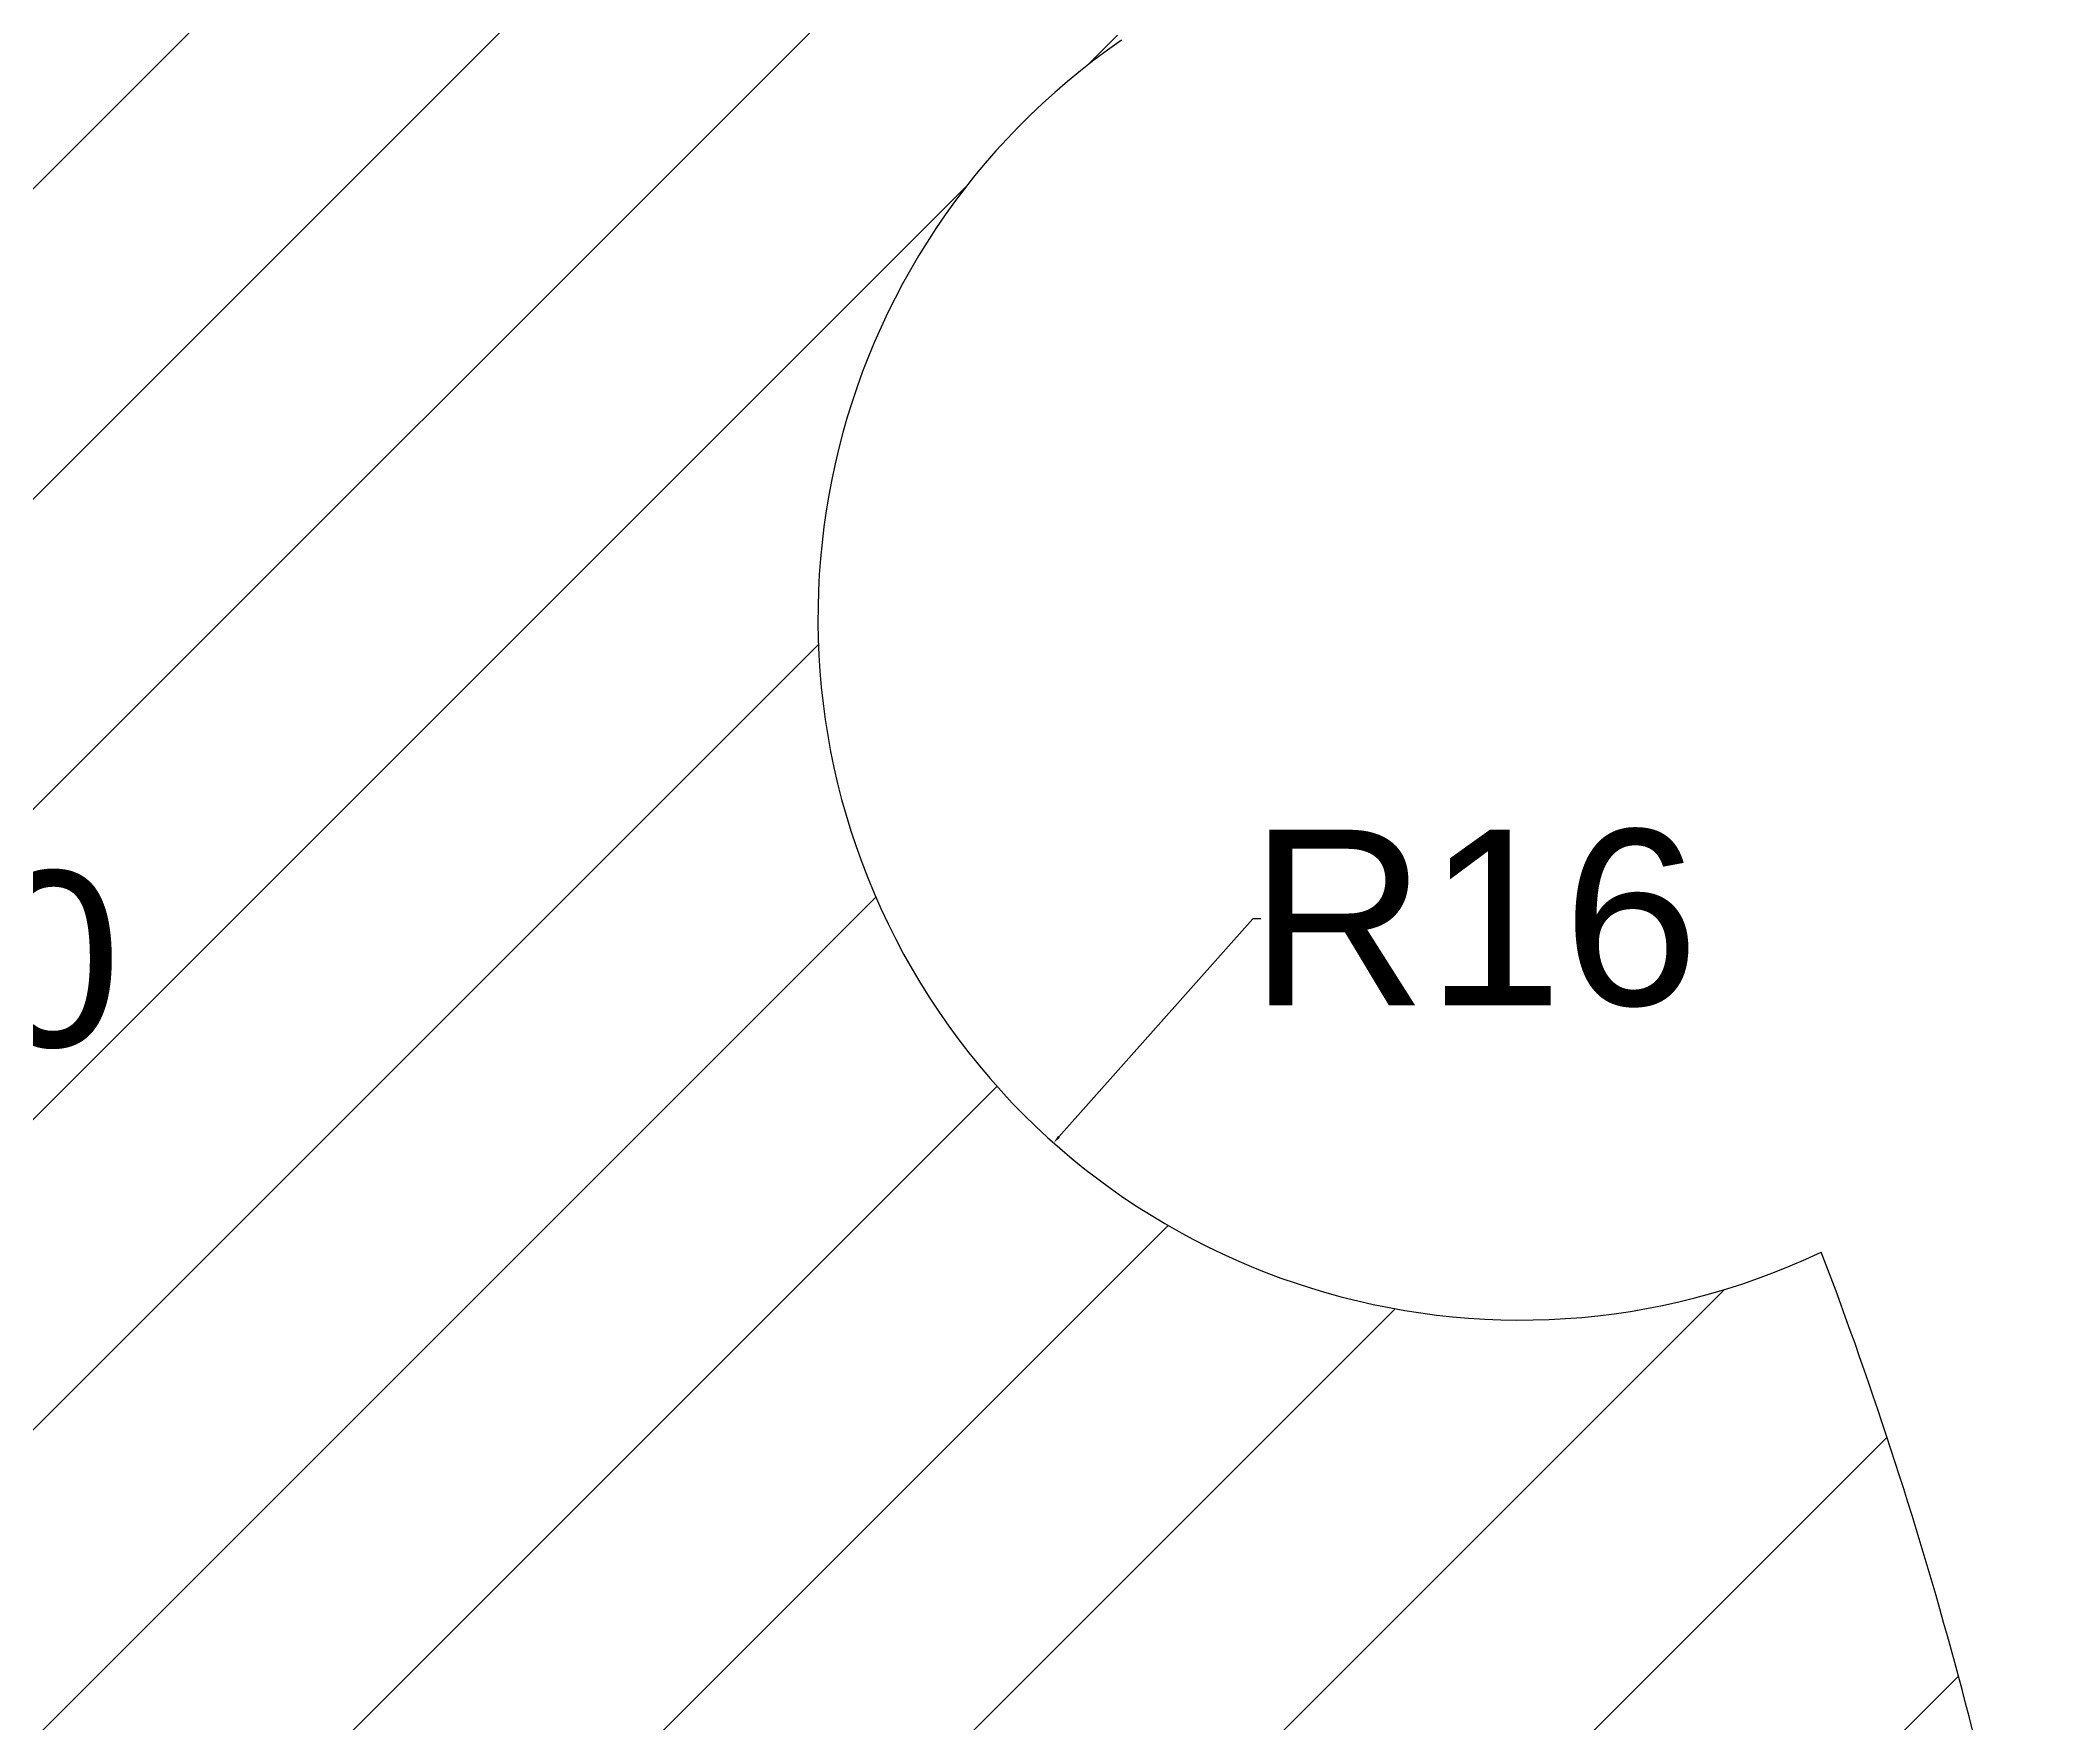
# Model space of a CAD drawing. Header units: inches. Extents: x 12 to 219, y 15 to 231.
# Drawn here: x 172.88 to 218.72, y 144.82 to 183.17 of the extents above; entities that cross this region are included whole.
import ezdxf

# ---------------------------------------------------------------- set-up
doc = ezdxf.new("R2010")
doc.units = ezdxf.units.IN
doc.header["$MEASUREMENT"] = 0
doc.layers.add('Area', color=140, linetype='Continuous')
doc.layers.add('Dimensions', color=50, linetype='Continuous')
doc.styles.get("Standard").update_dxf_attribs({"font": 'arial.ttf'})
doc.dimstyles.get("Standard").update_dxf_attribs({"dimtxt": 0.18, "dimasz": 0.18, "dimexe": 0.18, "dimexo": 0.0625, "dimgap": 0.09, "dimtad": 0, "dimtih": 1, "dimtoh": 1, "dimdec": 4, "dimzin": 0, "dimdsep": 46, "dimtxsty": 'Standard', "dimcen": 0.09, "dimadec": 0, "dimazin": 0, "dimtfac": 1, "dimtdec": 4, "dimtofl": 0, "dimtmove": 0, "dimatfit": 3, "dimfxl": 1, "dimtolj": 1, "dimtzin": 0, "dimarcsym": 0})

# ---------------------------------------------------------------- blocks, each defined once
blk = doc.blocks.new('*U1')
blk.add_arc((0, 8.64), 16, 184.5886, 355.4114)
blk = doc.blocks.new('*U2')
at = {"color": 0, "linetype": 'ByBlock', "lineweight": -2, "transparency": 16777216, "rotation": 299.9999999999999}
blk.add_blockref('*U1', (199.12, 165.68), dxfattribs=at)
blk = doc.blocks.new('*D7')
at = {"layer": 'Defpoints', "color": 0, "transparency": 16777216}
for p in [(191.14, 190.278), (120, 120)]:
    blk.add_point(p, dxfattribs=at)
at = {"layer": 'Dimensions', "color": 0, "lineweight": -2, "transparency": 16777216}
for p, q in [((205.332, 204.297), (191.269, 190.405)), ((205.512, 204.297), (205.332, 204.297)), ((119.91, 120), (120.09, 120)), ((120, 119.91), (120, 120.09))]:
    blk.add_line(p, q, dxfattribs=at)
at = {"layer": 'Dimensions', "color": 0, "transparency": 16777216}
blk.add_solid([(191.247, 190.426), (191.29, 190.383), (191.14, 190.278)], dxfattribs=at)
at = {"layer": 'Dimensions', "color": 0, "transparency": 16777216, "insert": (211.928, 204.297), "char_height": 0.18, "attachment_point": 5}
blk.add_mtext('\\A1;{\\H22.22222x;R100}', dxfattribs=at)
blk = doc.blocks.new('*D8')
at = {"layer": 'Defpoints', "color": 0, "transparency": 16777216}
for p in [(206.603, 170), (195.974, 158.04)]:
    blk.add_point(p, dxfattribs=at)
at = {"layer": 'Dimensions', "color": 0, "lineweight": -2, "transparency": 16777216}
for p, q in [((200.512, 163.147), (196.093, 158.175)), ((200.692, 163.147), (200.512, 163.147))]:
    blk.add_line(p, q, dxfattribs=at)
at = {"layer": 'Dimensions', "color": 0, "transparency": 16777216}
blk.add_solid([(196.071, 158.195), (196.116, 158.155), (195.974, 158.04)], dxfattribs=at)
at = {"layer": 'Dimensions', "color": 0, "transparency": 16777216, "insert": (205.559, 163.147), "char_height": 0.18, "attachment_point": 5}
blk.add_mtext('\\A1;{\\H22.22222x;R16}', dxfattribs=at)
blk = doc.blocks.new('*D9')
at = {"layer": 'Defpoints', "color": 0, "transparency": 16777216}
for p in [(150, 171.962), (158.307, 166.394)]:
    blk.add_point(p, dxfattribs=at)
at = {"layer": 'Dimensions', "color": 0, "lineweight": -2, "transparency": 16777216}
for p, q in [((149.91, 171.962), (150.09, 171.962)), ((150, 171.872), (150, 172.052)), ((164.56, 162.202), (158.456, 166.293)), ((164.74, 162.202), (164.56, 162.202))]:
    blk.add_line(p, q, dxfattribs=at)
at = {"layer": 'Dimensions', "color": 0, "transparency": 16777216}
blk.add_solid([(158.473, 166.318), (158.439, 166.269), (158.307, 166.394)], dxfattribs=at)
at = {"layer": 'Dimensions', "color": 0, "transparency": 16777216, "insert": (169.602, 162.202), "char_height": 0.18, "attachment_point": 5}
blk.add_mtext('\\A1;{\\H22.22222x;R10}', dxfattribs=at)
blk = doc.blocks.new('*D11')
at = {"layer": 'Defpoints', "color": 0, "transparency": 16777216}
for p in [(138.859, 226.957), (64.195, 216.658), (175.805, 216.658), (120, 120), (120, 120)]:
    blk.add_point(p, dxfattribs=at)
at = {"layer": 'Dimensions', "color": 0, "lineweight": -2, "transparency": 16777216}
for start, end in [(92.12363, 119.90504), (60.09496, 87.87637)]:
    blk.add_arc((120, 120), 108.607, start, end, dxfattribs=at)
at = {"layer": 'Dimensions', "color": 0, "transparency": 16777216}
for points in [[(65.868, 214.12), (65.838, 214.172), (65.697, 214.056)], [(174.162, 214.172), (174.132, 214.12), (174.303, 214.056)]]:
    blk.add_solid(points, dxfattribs=at)
at = {"layer": 'Dimensions', "color": 0, "transparency": 16777216, "insert": (120, 228.607), "char_height": 0.18, "attachment_point": 5}
blk.add_mtext('\\A1;{\\H22.22222x;60°}', dxfattribs=at)

msp = doc.modelspace()

# ---------------------------------------------------------------- hatches: boundary and pattern name
at = {"layer": 'Area'}
h = msp.add_hatch(dxfattribs=at)
h.set_pattern_fill('ANSI31', color=256, scale=40)
h.paths.add_polyline_path([(213.46839, 155.54801, -0.92295821), (197.51967, 183.17199, 0.05085789), (183.17199, 197.51967, -0.39094688), (162, 192.74613), (155, 180.62178, -1), (145, 163.30127), (135, 145.98076, -0.08748866), (142.98133, 139.28363), (135.32089, 132.85575, 0.08748866), (130, 137.32051), (120, 120), (137.32051, 110, 0.26794919), (137.32051, 130), (145.98076, 135, -0.26794919), (145.98076, 105), (163.30127, 95, -0.76732699), (181.96152, 90, -0.6055034), (166.25723, 81.78654, -0.04750529), (158.21346, 73.74277, -0.15293305), (160, 68.03848, -0.80100918), (140.9532, 63.77755, -0.04750529), (129.96522, 60.83333, -0.02086055), (130, 60, -0.41421356), (120, 50), (120, 36, -0.39094688), (135.94872, 21.28, 0.05085789), (155.54801, 26.53161, -0.92295821), (183.17199, 42.48033, 0.05085789), (197.51967, 56.82801, -0.92295821), (213.46839, 84.45199, 0.05085789), (218.72, 104.05128, -0.92295821), (218.72, 135.94872, 0.05085789)])
h.paths.add_polyline_path([(161.96152, 90, -0.1316525), (163.30127, 95), (145.98076, 105, -0.22169466), (125.20945, 90.45577), (123.47296, 100.30384, 0.22169466), (137.32051, 110), (120, 120), (120, 70, -0.38998328), (129.96522, 60.83333, 0.04750529), (140.9532, 63.77755, -0.11048851), (140, 68.03848, -0.7347061), (158.21346, 73.74277, 0.04750529), (166.25723, 81.78654, -0.2457152)], flags=17)
h.paths.add_polyline_path([(120, 90, -0.26794919), (94.01924, 105), (76.69873, 95, -0.1316525), (78.03848, 90, -0.2457152), (73.74277, 81.78654, 0.04750529), (81.78654, 73.74277, -0.7347061), (100, 68.03848, -0.11048851), (99.0468, 63.77755, 0.04750529), (110.03478, 60.83333, -0.38998328), (120, 70)], flags=17)
h.paths.add_polyline_path([(120, 120), (102.67949, 110, 0.26794919), (120, 100)], flags=17)
h.paths.add_polyline_path([(120, 120), (101.20615, 126.8404, 0.22169466), (102.67949, 110)], flags=17)
h.paths.add_polyline_path([(91.80922, 130.2606), (26.03074, 154.20201, 0.04725881), (21.28, 135.94872, -0.92295821), (21.28, 104.05128, 0.05085789), (26.53161, 84.45199, -0.92295821), (42.48033, 56.82801, 0.05085789), (56.82801, 42.48033, -0.92295821), (84.45199, 26.53161, 0.05085789), (104.05128, 21.28, -0.39094688), (120, 36), (120, 50, -0.41421356), (110, 60, -0.02086055), (110.03478, 60.83333, -0.04750529), (99.0468, 63.77755, -0.80100918), (80, 68.03848, -0.15293305), (81.78654, 73.74277, -0.04750529), (73.74277, 81.78654, -0.6055034), (58.03848, 90, -0.76732699), (76.69873, 95), (94.01924, 105, -0.22169466)])
h.paths.add_polyline_path([(85, 180.62178), (78, 192.74613, -0.39094688), (56.82801, 197.51967, 0.05085789), (42.48033, 183.17199, -0.92295821), (26.53161, 155.54801, 0.00359046), (26.03074, 154.20201), (120, 120), (110, 137.32051, 0.1316525), (102.67949, 130), (94.01924, 135, -0.1316525), (105, 145.98076), (95, 163.30127, -1)])
h.paths.add_polyline_path([(120, 204, -0.39094688), (104.05128, 218.72, 0.05085789), (84.45199, 213.46839, -0.39094688), (78, 192.74613), (85, 180.62178, -0.1316525), (120, 190)])
h.paths.add_polyline_path([(155.54801, 213.46839, 0.05085789), (135.94872, 218.72, -0.39094688), (120, 204), (120, 190, -0.1316525), (155, 180.62178), (162, 192.74613, -0.39094688)])
h.paths.add_polyline_path([(145, 163.30127, 0.1316525), (120, 170), (120, 150, -0.1316525), (135, 145.98076)], flags=17)
h.paths.add_polyline_path([(120, 170, 0.1316525), (95, 163.30127), (105, 145.98076, -0.1316525), (120, 150)], flags=0)
h.paths.add_polyline_path([(130, 137.32051, 0.1316525), (120, 140), (120, 120)], flags=17)
h.paths.add_polyline_path([(120, 140, 0.1316525), (110, 137.32051), (120, 120)], flags=0)

# ---------------------------------------------------------------- linework, layer by layer
msp.add_arc((120, 120), 100, 9.1771315, 20.8228685)

# ---------------------------------------------------------------- block references
msp.add_blockref('*U2', (0, 0))

# ---------------------------------------------------------------- dimensions: what is measured, and where the dimension line sits
at = {"layer": 'Dimensions'}
dim = msp.add_angular_dim_2l(base=(138.85933, 226.95658), line1=((120, 120), (175.80544, 216.65786)), line2=((120, 120), (64.19456, 216.65786)), text='{\\H22.22222x;<>}', dimstyle='Standard', dxfattribs=at)
dim.commit()
dim.dimension.update_dxf_attribs({"geometry": '*D11', "text_midpoint": (120, 228.60656)})
for center, mpoint, text, picture, middle in [((120, 120), (191.14049, 190.27824), '{\\H22.22222x;R100}', '*D7', (211.92779, 204.29747)), ((150, 171.96152), (158.30658, 166.39369), '{\\H22.22222x;R10}', '*D9', (169.60218, 162.20206)), ((206.60254, 170), (195.97385, 158.04044), '{\\H22.22222x;R16}', '*D8', (205.55943, 163.14661))]:
    dim = msp.add_radius_dim(center=center, mpoint=mpoint, text=text, dimstyle='Standard', dxfattribs=at)
    dim.commit()
    dim.dimension.update_dxf_attribs({"geometry": picture, "text_midpoint": middle, "dimtype": 164})

doc.saveas('drawing.dxf')
